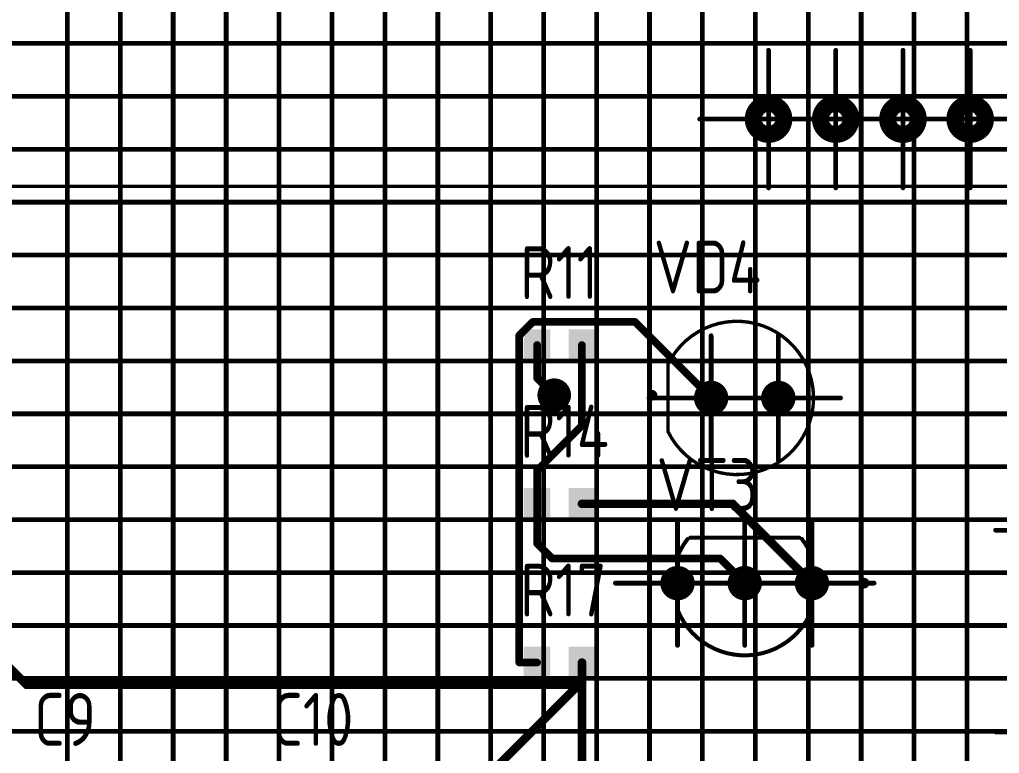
# Model space of a CAD drawing. Header units: millimetres. Extents: x 57 to 898, y 51 to 645.
# Drawn here: x 284.76 to 321.79, y 414.59 to 442.32 of the extents above; entities that cross this region are included whole.
import ezdxf

# ---------------------------------------------------------------- set-up
doc = ezdxf.new("R2010")
doc.units = ezdxf.units.MM
for name, color, linetype in [('Mechanical11', 56, 'Continuous'), ('Mechanical12', 56, 'Continuous'), ('Mechanical7', 56, 'Continuous'), ('Mechanical9', 56, 'Continuous')]:
    doc.layers.add(name, color=color, linetype=linetype)
doc.styles.add('GOST type A', font='gost.TTF', dxfattribs={"oblique": 15, "height": 0.2})

msp = doc.modelspace()

# ---------------------------------------------------------------- hatches: boundary and pattern name
at = {"layer": 'Mechanical12'}
for points in [[(303.811, 429.426), (304.822, 429.426), (304.822, 430.62), (303.811, 430.62)], [(303.811, 429.426), (304.822, 429.426), (304.822, 430.62), (303.811, 430.62)], [(305.508, 429.426), (306.518, 429.426), (306.518, 430.62), (305.508, 430.62)], [(305.508, 429.426), (306.518, 429.426), (306.518, 430.62), (305.508, 430.62)], [(303.811, 423.426), (304.822, 423.426), (304.822, 424.62), (303.811, 424.62)], [(303.811, 423.426), (304.822, 423.426), (304.822, 424.62), (303.811, 424.62)], [(305.508, 423.426), (306.518, 423.426), (306.518, 424.62), (305.508, 424.62)], [(305.508, 423.426), (306.518, 423.426), (306.518, 424.62), (305.508, 424.62)], [(303.811, 417.426), (304.822, 417.426), (304.822, 418.62), (303.811, 418.62)], [(303.811, 417.426), (304.822, 417.426), (304.822, 418.62), (303.811, 418.62)], [(305.508, 417.426), (306.518, 417.426), (306.518, 418.62), (305.508, 418.62)], [(305.508, 417.426), (306.518, 417.426), (306.518, 418.62), (305.508, 418.62)]]:
    msp.add_hatch(color=7, dxfattribs=at).paths.add_polyline_path(points)

# ---------------------------------------------------------------- linework, layer by layer
at = {"layer": 'Mechanical11', "color": 7}
for p, q in [((313.065, 438.563), (313.371, 438.563)), ((313.065, 438.257), (313.065, 438.563)), ((313.347, 438.446), (313.281, 438.347)), ((313.371, 438.563), (313.347, 438.446)), ((315.605, 438.563), (315.911, 438.563)), ((315.605, 438.257), (315.605, 438.563)), ((315.887, 438.446), (315.821, 438.347)), ((315.911, 438.563), (315.887, 438.446)), ((318.145, 438.563), (318.451, 438.563)), ((318.145, 438.257), (318.145, 438.563)), ((318.427, 438.446), (318.361, 438.347)), ((318.451, 438.563), (318.427, 438.446)), ((320.685, 438.563), (320.991, 438.563)), ((320.685, 438.257), (320.685, 438.563)), ((320.967, 438.446), (320.901, 438.347)), ((320.991, 438.563), (320.967, 438.446)), ((313.182, 438.281), (313.065, 438.257)), ((313.281, 438.347), (313.182, 438.281)), ((315.722, 438.281), (315.605, 438.257)), ((315.821, 438.347), (315.722, 438.281)), ((318.262, 438.281), (318.145, 438.257)), ((318.361, 438.347), (318.262, 438.281)), ((320.802, 438.281), (320.685, 438.257)), ((320.901, 438.347), (320.802, 438.281)), ((310.895, 428.023), (310.895, 428.077)), ((310.895, 428.077), (310.933, 428.062)), ((313.435, 428.023), (313.435, 428.077)), ((313.435, 428.077), (313.473, 428.062)), ((310.856, 427.985), (310.841, 428.023)), ((310.841, 428.023), (310.895, 428.023)), ((310.895, 427.969), (310.856, 427.985)), ((310.895, 428.023), (310.949, 428.023)), ((310.895, 427.969), (310.895, 428.023)), ((310.895, 428.023), (310.895, 427.969)), ((310.949, 428.023), (310.895, 428.023)), ((310.933, 427.985), (310.895, 427.969)), ((310.933, 428.062), (310.949, 428.023)), ((310.949, 428.023), (310.933, 427.985)), ((313.396, 427.985), (313.381, 428.023)), ((313.381, 428.023), (313.435, 428.023)), ((313.435, 427.969), (313.396, 427.985)), ((313.435, 428.023), (313.489, 428.023)), ((313.435, 427.969), (313.435, 428.023)), ((313.435, 428.023), (313.435, 427.969)), ((313.489, 428.023), (313.435, 428.023)), ((313.473, 427.985), (313.435, 427.969)), ((313.473, 428.062), (313.489, 428.023)), ((313.489, 428.023), (313.473, 427.985)), ((309.625, 421.023), (309.625, 421.077)), ((309.625, 421.077), (309.663, 421.062)), ((309.663, 421.062), (309.679, 421.023)), ((312.165, 421.023), (312.165, 421.077)), ((312.165, 421.077), (312.203, 421.062)), ((312.203, 421.062), (312.219, 421.023)), ((314.705, 421.023), (314.705, 421.077)), ((314.705, 421.077), (314.743, 421.062)), ((314.743, 421.062), (314.759, 421.023)), ((309.586, 420.985), (309.571, 421.023)), ((309.571, 421.023), (309.625, 421.023)), ((309.625, 420.969), (309.586, 420.985)), ((309.625, 421.023), (309.679, 421.023)), ((309.625, 420.969), (309.625, 421.023)), ((309.625, 421.023), (309.625, 420.969)), ((309.679, 421.023), (309.625, 421.023)), ((309.663, 420.985), (309.625, 420.969)), ((309.679, 421.023), (309.663, 420.985)), ((312.126, 420.985), (312.111, 421.023)), ((312.111, 421.023), (312.165, 421.023)), ((312.165, 420.969), (312.126, 420.985)), ((312.165, 421.023), (312.219, 421.023)), ((312.165, 420.969), (312.165, 421.023)), ((312.165, 421.023), (312.165, 420.969)), ((312.219, 421.023), (312.165, 421.023)), ((312.203, 420.985), (312.165, 420.969)), ((312.219, 421.023), (312.203, 420.985)), ((314.666, 420.985), (314.651, 421.023)), ((314.651, 421.023), (314.705, 421.023)), ((314.705, 420.969), (314.666, 420.985)), ((314.705, 421.023), (314.759, 421.023)), ((314.705, 420.969), (314.705, 421.023)), ((314.705, 421.023), (314.705, 420.969)), ((314.759, 421.023), (314.705, 421.023)), ((314.743, 420.985), (314.705, 420.969)), ((314.759, 421.023), (314.743, 420.985))]:
    msp.add_line(p, q, dxfattribs=at)
for points, const_width in [([(305.143, 428.127, 1), (304.787, 428.127, 1)], 0.356), ([(304.698, 428.127, 1), (304.876, 428.127, 1)], 0.178), ([(305.054, 428.127, 1), (305.232, 428.127, 1)], 0.178)]:
    msp.add_lwpolyline(points, format="xyb", close=True, dxfattribs=dict(at, const_width=const_width))
at = {"layer": 'Mechanical12', "color": 7}
for p, q in [((312.848, 438.78), (312.948, 438.846)), ((312.948, 438.846), (313.065, 438.869)), ((313.065, 438.869), (313.065, 438.563)), ((313.065, 438.563), (313.065, 438.869)), ((313.065, 438.869), (313.182, 438.846)), ((313.182, 438.846), (313.281, 438.78)), ((315.388, 438.78), (315.488, 438.846)), ((315.488, 438.846), (315.605, 438.869)), ((315.605, 438.869), (315.605, 438.563)), ((315.605, 438.563), (315.605, 438.869)), ((315.605, 438.869), (315.722, 438.846)), ((315.722, 438.846), (315.821, 438.78)), ((317.928, 438.78), (318.028, 438.846)), ((318.028, 438.846), (318.145, 438.869)), ((318.145, 438.869), (318.145, 438.563)), ((318.145, 438.563), (318.145, 438.869)), ((318.145, 438.869), (318.262, 438.846)), ((318.262, 438.846), (318.361, 438.78)), ((320.468, 438.78), (320.568, 438.846)), ((320.568, 438.846), (320.685, 438.869)), ((320.685, 438.869), (320.685, 438.563)), ((320.685, 438.563), (320.685, 438.869)), ((320.685, 438.869), (320.802, 438.846)), ((320.802, 438.846), (320.901, 438.78)), ((312.759, 438.563), (312.782, 438.68)), ((312.759, 438.563), (313.065, 438.563)), ((312.782, 438.446), (312.759, 438.563)), ((313.065, 438.563), (312.759, 438.563)), ((312.782, 438.68), (312.848, 438.78)), ((312.848, 438.347), (312.782, 438.446)), ((313.065, 438.563), (313.065, 438.257)), ((313.371, 438.563), (313.065, 438.563)), ((313.281, 438.78), (313.347, 438.68)), ((313.347, 438.68), (313.371, 438.563)), ((315.299, 438.563), (315.322, 438.68)), ((315.299, 438.563), (315.605, 438.563)), ((315.322, 438.446), (315.299, 438.563)), ((315.605, 438.563), (315.299, 438.563)), ((315.322, 438.68), (315.388, 438.78)), ((315.388, 438.347), (315.322, 438.446)), ((315.605, 438.563), (315.605, 438.257)), ((315.911, 438.563), (315.605, 438.563)), ((315.821, 438.78), (315.887, 438.68)), ((315.887, 438.68), (315.911, 438.563)), ((317.839, 438.563), (317.862, 438.68)), ((317.839, 438.563), (318.145, 438.563)), ((317.862, 438.446), (317.839, 438.563)), ((318.145, 438.563), (317.839, 438.563)), ((317.862, 438.68), (317.928, 438.78)), ((317.928, 438.347), (317.862, 438.446)), ((318.145, 438.563), (318.145, 438.257)), ((318.451, 438.563), (318.145, 438.563)), ((318.361, 438.78), (318.427, 438.68)), ((318.427, 438.68), (318.451, 438.563)), ((320.379, 438.563), (320.402, 438.68)), ((320.379, 438.563), (320.685, 438.563)), ((320.402, 438.446), (320.379, 438.563)), ((320.685, 438.563), (320.379, 438.563)), ((320.402, 438.68), (320.468, 438.78)), ((320.468, 438.347), (320.402, 438.446)), ((320.685, 438.563), (320.685, 438.257)), ((320.991, 438.563), (320.685, 438.563)), ((320.901, 438.78), (320.967, 438.68)), ((320.967, 438.68), (320.991, 438.563)), ((312.948, 438.281), (312.848, 438.347)), ((313.065, 438.257), (312.948, 438.281)), ((315.488, 438.281), (315.388, 438.347)), ((315.605, 438.257), (315.488, 438.281)), ((318.028, 438.281), (317.928, 438.347)), ((318.145, 438.257), (318.028, 438.281)), ((320.568, 438.281), (320.468, 438.347)), ((320.685, 438.257), (320.568, 438.281)), ((310.856, 428.062), (310.895, 428.077)), ((310.895, 428.077), (310.895, 428.023)), ((313.396, 428.062), (313.435, 428.077)), ((313.435, 428.077), (313.435, 428.023)), ((310.841, 428.023), (310.856, 428.062)), ((310.895, 428.023), (310.841, 428.023)), ((313.381, 428.023), (313.396, 428.062)), ((313.435, 428.023), (313.381, 428.023)), ((309.571, 421.023), (309.586, 421.062)), ((309.586, 421.062), (309.625, 421.077)), ((309.625, 421.077), (309.625, 421.023)), ((312.111, 421.023), (312.126, 421.062)), ((312.126, 421.062), (312.165, 421.077)), ((312.165, 421.077), (312.165, 421.023)), ((314.651, 421.023), (314.666, 421.062)), ((314.666, 421.062), (314.705, 421.077)), ((314.705, 421.077), (314.705, 421.023)), ((309.625, 421.023), (309.571, 421.023)), ((312.165, 421.023), (312.111, 421.023)), ((314.705, 421.023), (314.651, 421.023))]:
    msp.add_line(p, q, dxfattribs=at)
for points, const_width in [([(313.665, 438.563, 1), (312.465, 438.563, 1)], 0.6), ([(313.665, 438.563, 1), (312.465, 438.563, 1)], 0.6), ([(316.205, 438.563, 1), (315.005, 438.563, 1)], 0.6), ([(316.205, 438.563, 1), (315.005, 438.563, 1)], 0.6), ([(318.745, 438.563, 1), (317.545, 438.563, 1)], 0.6), ([(318.745, 438.563, 1), (317.545, 438.563, 1)], 0.6), ([(321.285, 438.563, 1), (320.085, 438.563, 1)], 0.6), ([(321.285, 438.563, 1), (320.085, 438.563, 1)], 0.6), ([(312.315, 438.563, 1), (312.615, 438.563, 1)], 0.3), ([(312.315, 438.563, 1), (312.615, 438.563, 1)], 0.3), ([(313.515, 438.563, 1), (313.815, 438.563, 1)], 0.3), ([(313.515, 438.563, 1), (313.815, 438.563, 1)], 0.3), ([(314.855, 438.563, 1), (315.155, 438.563, 1)], 0.3), ([(314.855, 438.563, 1), (315.155, 438.563, 1)], 0.3), ([(316.055, 438.563, 1), (316.355, 438.563, 1)], 0.3), ([(316.055, 438.563, 1), (316.355, 438.563, 1)], 0.3), ([(317.395, 438.563, 1), (317.695, 438.563, 1)], 0.3), ([(317.395, 438.563, 1), (317.695, 438.563, 1)], 0.3), ([(318.595, 438.563, 1), (318.895, 438.563, 1)], 0.3), ([(318.595, 438.563, 1), (318.895, 438.563, 1)], 0.3), ([(319.935, 438.563, 1), (320.235, 438.563, 1)], 0.3), ([(319.935, 438.563, 1), (320.235, 438.563, 1)], 0.3), ([(321.135, 438.563, 1), (321.435, 438.563, 1)], 0.3), ([(321.135, 438.563, 1), (321.435, 438.563, 1)], 0.3), ([(304.08, 430.895, 1), (304.225, 430.895, 1)], 0.145), ([(304.08, 430.895, 1), (304.225, 430.895, 1)], 0.145), ([(307.95, 430.895, 1), (308.095, 430.895, 1)], 0.145), ([(307.95, 430.895, 1), (308.095, 430.895, 1)], 0.145), ([(303.572, 430.387, 1), (303.717, 430.387, 1)], 0.145), ([(303.572, 430.387, 1), (303.717, 430.387, 1)], 0.145), ([(304.244, 430.023, 1), (304.389, 430.023, 1)], 0.145), ([(305.94, 430.023, 1), (306.085, 430.023, 1)], 0.145), ([(309.233, 429.293, 1), (309.296, 429.293, 1)], 0.0635), ([(309.233, 429.293, 1), (309.296, 429.293, 1)], 0.0635), ([(304.244, 428.775, 1), (304.389, 428.775, 1)], 0.145), ([(304.244, 428.775, 1), (304.389, 428.775, 1)], 0.145), ([(305.46, 428.127, 1), (304.47, 428.127, 1)], 0.279), ([(311.245, 428.023, 1), (310.545, 428.023, 1)], 0.6), ([(311.245, 428.023, 1), (310.545, 428.023, 1)], 0.6), ([(313.785, 428.023, 1), (313.085, 428.023, 1)], 0.6), ([(313.785, 428.023, 1), (313.085, 428.023, 1)], 0.6), ([(304.4, 428.127, 1), (304.539, 428.127, 1)], 0.14), ([(304.892, 428.127, 1), (305.037, 428.127, 1)], 0.145), ([(305.39, 428.127, 1), (305.53, 428.127, 1)], 0.14), ([(308.765, 428.123, 1), (308.565, 428.123, 1)], 0.2), ([(308.515, 428.123, 1), (308.615, 428.123, 1)], 0.1), ([(308.715, 428.123, 1), (308.815, 428.123, 1)], 0.1), ([(310.395, 428.023, 1), (310.695, 428.023, 1)], 0.3), ([(310.395, 428.023, 1), (310.695, 428.023, 1)], 0.3), ([(310.822, 428.023, 1), (310.967, 428.023, 1)], 0.145), ([(311.095, 428.023, 1), (311.395, 428.023, 1)], 0.3), ([(311.095, 428.023, 1), (311.395, 428.023, 1)], 0.3), ([(312.935, 428.023, 1), (313.235, 428.023, 1)], 0.3), ([(312.935, 428.023, 1), (313.235, 428.023, 1)], 0.3), ([(313.635, 428.023, 1), (313.935, 428.023, 1)], 0.3), ([(313.635, 428.023, 1), (313.935, 428.023, 1)], 0.3), ([(305.94, 426.978, 1), (306.085, 426.978, 1)], 0.145), ([(305.94, 426.978, 1), (306.085, 426.978, 1)], 0.145), ([(309.233, 426.753, 1), (309.296, 426.753, 1)], 0.0635), ([(309.233, 426.753, 1), (309.296, 426.753, 1)], 0.0635), ([(304.244, 425.281, 1), (304.389, 425.281, 1)], 0.145), ([(304.244, 425.281, 1), (304.389, 425.281, 1)], 0.145), ([(304.244, 424.023, 1), (304.389, 424.023, 1)], 0.145), ([(304.244, 424.023, 1), (304.389, 424.023, 1)], 0.145), ([(305.932, 424.023, 1), (306.094, 424.023, 1)], 0.161), ([(311.624, 424.023, 1), (311.785, 424.023, 1)], 0.161), ([(311.624, 424.023, 1), (311.785, 424.023, 1)], 0.161), ([(304.244, 422.527, 1), (304.389, 422.527, 1)], 0.145), ([(304.244, 422.527, 1), (304.389, 422.527, 1)], 0.145), ([(309.962, 422.688, 1), (310.039, 422.688, 1)], 0.0762), ([(310.063, 422.738, 1), (310.139, 422.738, 1)], 0.0762), ([(314.19, 422.738, 1), (314.266, 422.738, 1)], 0.0762), ([(314.291, 422.688, 1), (314.367, 422.688, 1)], 0.0762), ([(304.816, 421.955, 1), (304.961, 421.955, 1)], 0.145), ([(304.816, 421.955, 1), (304.961, 421.955, 1)], 0.145), ([(309.583, 422.016, 1), (309.659, 422.016, 1)], 0.0762), ([(311.161, 421.955, 1), (311.306, 421.955, 1)], 0.145), ([(311.161, 421.955, 1), (311.306, 421.955, 1)], 0.145), ([(314.67, 422.016, 1), (314.746, 422.016, 1)], 0.0762), ([(309.975, 421.023, 1), (309.275, 421.023, 1)], 0.6), ([(309.975, 421.023, 1), (309.275, 421.023, 1)], 0.6), ([(312.515, 421.023, 1), (311.815, 421.023, 1)], 0.6), ([(312.515, 421.023, 1), (311.815, 421.023, 1)], 0.6), ([(315.055, 421.023, 1), (314.355, 421.023, 1)], 0.6), ([(315.055, 421.023, 1), (314.355, 421.023, 1)], 0.6), ([(309.125, 421.023, 1), (309.425, 421.023, 1)], 0.3), ([(309.125, 421.023, 1), (309.425, 421.023, 1)], 0.3), ([(309.825, 421.023, 1), (310.125, 421.023, 1)], 0.3), ([(309.825, 421.023, 1), (310.125, 421.023, 1)], 0.3), ([(311.665, 421.023, 1), (311.965, 421.023, 1)], 0.3), ([(311.665, 421.023, 1), (311.965, 421.023, 1)], 0.3), ([(312.092, 421.023, 1), (312.237, 421.023, 1)], 0.145), ([(312.365, 421.023, 1), (312.665, 421.023, 1)], 0.3), ([(312.365, 421.023, 1), (312.665, 421.023, 1)], 0.3), ([(314.205, 421.023, 1), (314.505, 421.023, 1)], 0.3), ([(314.205, 421.023, 1), (314.505, 421.023, 1)], 0.3), ([(314.624, 421.023, 1), (314.785, 421.023, 1)], 0.161), ([(314.905, 421.023, 1), (315.205, 421.023, 1)], 0.3), ([(314.905, 421.023, 1), (315.205, 421.023, 1)], 0.3), ([(316.8, 421.023, 1), (316.546, 421.023, 1)], 0.152), ([(316.508, 421.023, 1), (316.584, 421.023, 1)], 0.0762), ([(316.762, 421.023, 1), (316.838, 421.023, 1)], 0.0762), ([(309.583, 420.03, 1), (309.659, 420.03, 1)], 0.0762), ([(314.67, 420.03, 1), (314.746, 420.03, 1)], 0.0762), ([(303.572, 418.023, 1), (303.717, 418.023, 1)], 0.145), ([(303.572, 418.023, 1), (303.717, 418.023, 1)], 0.145), ([(304.244, 418.023, 1), (304.389, 418.023, 1)], 0.145), ([(305.932, 418.023, 1), (306.094, 418.023, 1)], 0.161), ([(284.945, 417.179, 1), (285.107, 417.179, 1)], 0.161), ([(284.945, 417.179, 1), (285.107, 417.179, 1)], 0.161), ([(305.805, 417.179, 1), (305.967, 417.179, 1)], 0.161), ([(305.805, 417.179, 1), (305.967, 417.179, 1)], 0.161), ([(305.805, 417.179, 1), (305.967, 417.179, 1)], 0.161), ([(305.932, 417.306, 1), (306.094, 417.306, 1)], 0.161), ([(305.932, 417.306, 1), (306.094, 417.306, 1)], 0.161), ([(305.932, 417.306, 1), (306.094, 417.306, 1)], 0.161)]:
    msp.add_lwpolyline(points, format="xyb", close=True, dxfattribs=dict(at, const_width=const_width))
for points, const_width in [([(269.165, 436.023), (355.165, 436.023)], 0.127), ([(303.644, 430.387), (304.152, 430.895)], 0.29), ([(304.152, 430.895), (308.023, 430.895)], 0.29), ([(308.023, 430.895), (310.895, 428.023)], 0.29), ([(303.644, 418.023), (303.644, 430.387)], 0.29), ([(304.317, 428.775), (304.317, 430.023)], 0.29), ([(306.013, 426.978), (306.013, 430.023)], 0.29), ([(309.265, 426.753), (309.265, 429.293)], 0.127), ([(304.317, 428.775), (304.965, 428.127)], 0.29), ([(304.317, 425.281), (306.013, 426.978)], 0.29), ([(304.317, 424.023), (304.317, 425.281)], 0.29), ([(304.317, 422.527), (304.317, 424.023)], 0.29), ([(306.013, 424.023), (311.705, 424.023)], 0.323), ([(311.705, 424.023), (314.705, 421.023)], 0.323), ([(304.317, 422.527), (304.889, 421.955)], 0.29), ([(310.101, 422.738), (314.228, 422.738)], 0.152), ([(304.889, 421.955), (311.233, 421.955)], 0.29), ([(311.233, 421.955), (312.165, 421.023)], 0.29), ([(284.182, 418.023), (285.026, 417.179)], 0.323), ([(303.644, 418.023), (304.317, 418.023)], 0.29), ([(306.013, 417.306), (306.013, 418.023)], 0.323), ([(285.026, 417.179), (305.886, 417.179)], 0.323), ([(302.849, 414.143), (305.886, 417.179)], 0.323), ([(305.886, 417.179), (306.013, 417.306)], 0.323), ([(306.013, 409.89), (306.013, 417.306)], 0.323)]:
    msp.add_lwpolyline(points, dxfattribs=dict(at, const_width=const_width))
for points, const_width in [([(309.265, 429.293, -4.331476), (309.265, 426.753)], 0.127), ([(309.621, 422.016, -0.070993), (310.001, 422.688)], 0.152), ([(314.329, 422.688, -0.070993), (314.708, 422.016)], 0.152), ([(314.708, 420.03, -0.683065), (309.621, 420.03)], 0.152)]:
    msp.add_lwpolyline(points, format="xyb", dxfattribs=dict(at, const_width=const_width))
at = {"layer": 'Mechanical7', "color": 7, "const_width": 0.18}
for points in [[(313.065, 435.963), (313.065, 441.163)], [(315.605, 435.963), (315.605, 441.163)], [(318.145, 435.963), (318.145, 441.163)], [(320.685, 435.963), (320.685, 441.163)], [(313.065, 436.263), (313.065, 440.863)], [(315.605, 436.263), (315.605, 440.863)], [(318.145, 436.263), (318.145, 440.863)], [(320.685, 436.263), (320.685, 440.863)], [(310.465, 438.563), (315.665, 438.563)], [(310.765, 438.563), (315.365, 438.563)], [(313.005, 438.563), (318.205, 438.563)], [(313.305, 438.563), (317.905, 438.563)], [(315.545, 438.563), (320.745, 438.563)], [(315.845, 438.563), (320.445, 438.563)], [(318.085, 438.563), (323.285, 438.563)], [(318.385, 438.563), (322.985, 438.563)], [(320.625, 438.563), (325.825, 438.563)], [(320.925, 438.563), (325.525, 438.563)], [(310.895, 425.673), (310.895, 430.373)], [(313.435, 425.673), (313.435, 430.373)], [(310.895, 425.973), (310.895, 430.073)], [(313.435, 425.973), (313.435, 430.073)], [(308.545, 428.023), (313.245, 428.023)], [(308.845, 428.023), (312.945, 428.023)], [(311.085, 428.023), (315.785, 428.023)], [(311.385, 428.023), (315.485, 428.023)], [(309.625, 418.673), (309.625, 423.373)], [(312.165, 418.673), (312.165, 423.373)], [(314.705, 418.673), (314.705, 423.373)], [(309.625, 418.973), (309.625, 423.073)], [(312.165, 418.973), (312.165, 423.073)], [(314.705, 418.973), (314.705, 423.073)], [(321.645, 423.023), (326.445, 423.023)], [(307.275, 421.023), (311.975, 421.023)], [(307.575, 421.023), (311.675, 421.023)], [(309.815, 421.023), (314.515, 421.023)], [(310.115, 421.023), (314.215, 421.023)], [(312.355, 421.023), (317.055, 421.023)], [(312.655, 421.023), (316.755, 421.023)], [(321.645, 415.403), (326.445, 415.403)]]:
    msp.add_lwpolyline(points, dxfattribs=at)
at = {"layer": 'Mechanical7', "color": 7, "const_width": 0.09}
for points in [[(313.02, 441.163, 1), (313.11, 441.163, 1)], [(315.56, 441.163, 1), (315.65, 441.163, 1)], [(318.1, 441.163, 1), (318.19, 441.163, 1)], [(320.64, 441.163, 1), (320.73, 441.163, 1)], [(313.02, 440.863, 1), (313.11, 440.863, 1)], [(315.56, 440.863, 1), (315.65, 440.863, 1)], [(318.1, 440.863, 1), (318.19, 440.863, 1)], [(320.64, 440.863, 1), (320.73, 440.863, 1)], [(310.42, 438.563, 1), (310.51, 438.563, 1)], [(310.72, 438.563, 1), (310.81, 438.563, 1)], [(312.96, 438.563, 1), (313.05, 438.563, 1)], [(313.26, 438.563, 1), (313.35, 438.563, 1)], [(315.32, 438.563, 1), (315.41, 438.563, 1)], [(315.5, 438.563, 1), (315.59, 438.563, 1)], [(315.62, 438.563, 1), (315.71, 438.563, 1)], [(315.8, 438.563, 1), (315.89, 438.563, 1)], [(317.86, 438.563, 1), (317.95, 438.563, 1)], [(318.04, 438.563, 1), (318.13, 438.563, 1)], [(318.16, 438.563, 1), (318.25, 438.563, 1)], [(318.34, 438.563, 1), (318.43, 438.563, 1)], [(320.4, 438.563, 1), (320.49, 438.563, 1)], [(320.58, 438.563, 1), (320.67, 438.563, 1)], [(320.7, 438.563, 1), (320.79, 438.563, 1)], [(320.88, 438.563, 1), (320.97, 438.563, 1)], [(313.02, 436.263, 1), (313.11, 436.263, 1)], [(315.56, 436.263, 1), (315.65, 436.263, 1)], [(318.1, 436.263, 1), (318.19, 436.263, 1)], [(320.64, 436.263, 1), (320.73, 436.263, 1)], [(313.02, 435.963, 1), (313.11, 435.963, 1)], [(315.56, 435.963, 1), (315.65, 435.963, 1)], [(318.1, 435.963, 1), (318.19, 435.963, 1)], [(320.64, 435.963, 1), (320.73, 435.963, 1)], [(310.85, 430.373, 1), (310.94, 430.373, 1)], [(313.39, 430.373, 1), (313.48, 430.373, 1)], [(310.85, 430.073, 1), (310.94, 430.073, 1)], [(313.39, 430.073, 1), (313.48, 430.073, 1)], [(308.5, 428.023, 1), (308.59, 428.023, 1)], [(308.8, 428.023, 1), (308.89, 428.023, 1)], [(311.04, 428.023, 1), (311.13, 428.023, 1)], [(311.34, 428.023, 1), (311.43, 428.023, 1)], [(312.9, 428.023, 1), (312.99, 428.023, 1)], [(313.2, 428.023, 1), (313.29, 428.023, 1)], [(315.44, 428.023, 1), (315.53, 428.023, 1)], [(315.74, 428.023, 1), (315.83, 428.023, 1)], [(310.85, 425.973, 1), (310.94, 425.973, 1)], [(313.39, 425.973, 1), (313.48, 425.973, 1)], [(310.85, 425.673, 1), (310.94, 425.673, 1)], [(313.39, 425.673, 1), (313.48, 425.673, 1)], [(309.58, 423.373, 1), (309.67, 423.373, 1)], [(312.12, 423.373, 1), (312.21, 423.373, 1)], [(314.66, 423.373, 1), (314.75, 423.373, 1)], [(309.58, 423.073, 1), (309.67, 423.073, 1)], [(312.12, 423.073, 1), (312.21, 423.073, 1)], [(314.66, 423.073, 1), (314.75, 423.073, 1)], [(321.6, 423.023, 1), (321.69, 423.023, 1)], [(307.23, 421.023, 1), (307.32, 421.023, 1)], [(307.53, 421.023, 1), (307.62, 421.023, 1)], [(309.77, 421.023, 1), (309.86, 421.023, 1)], [(310.07, 421.023, 1), (310.16, 421.023, 1)], [(311.63, 421.023, 1), (311.72, 421.023, 1)], [(311.93, 421.023, 1), (312.02, 421.023, 1)], [(312.31, 421.023, 1), (312.4, 421.023, 1)], [(312.61, 421.023, 1), (312.7, 421.023, 1)], [(314.17, 421.023, 1), (314.26, 421.023, 1)], [(314.47, 421.023, 1), (314.56, 421.023, 1)], [(316.71, 421.023, 1), (316.8, 421.023, 1)], [(317.01, 421.023, 1), (317.1, 421.023, 1)], [(309.58, 418.973, 1), (309.67, 418.973, 1)], [(312.12, 418.973, 1), (312.21, 418.973, 1)], [(314.66, 418.973, 1), (314.75, 418.973, 1)], [(309.58, 418.673, 1), (309.67, 418.673, 1)], [(312.12, 418.673, 1), (312.21, 418.673, 1)], [(314.66, 418.673, 1), (314.75, 418.673, 1)], [(321.6, 415.403, 1), (321.69, 415.403, 1)]]:
    msp.add_lwpolyline(points, format="xyb", close=True, dxfattribs=at)
at = {"layer": 'Mechanical9', "color": 7, "const_width": 0.18}
for points in [[(286.565, 337.423), (286.565, 518.023)], [(288.565, 337.423), (288.565, 518.023)], [(290.565, 337.423), (290.565, 518.023)], [(292.565, 337.423), (292.565, 518.023)], [(294.565, 337.423), (294.565, 518.023)], [(296.565, 337.423), (296.565, 518.023)], [(298.565, 337.423), (298.565, 518.023)], [(300.565, 337.423), (300.565, 518.023)], [(302.565, 337.423), (302.565, 518.023)], [(304.565, 337.423), (304.565, 518.023)], [(306.565, 337.423), (306.565, 518.023)], [(308.565, 337.423), (308.565, 518.023)], [(310.565, 337.423), (310.565, 518.023)], [(312.565, 337.423), (312.565, 518.023)], [(314.565, 337.423), (314.565, 518.023)], [(316.565, 337.423), (316.565, 518.023)], [(318.565, 337.423), (318.565, 518.023)], [(320.565, 337.423), (320.565, 518.023)], [(252.565, 441.423), (373.665, 441.423)], [(252.565, 439.423), (373.665, 439.423)], [(252.565, 437.423), (373.665, 437.423)], [(252.565, 435.423), (373.665, 435.423)], [(252.565, 433.423), (373.665, 433.423)], [(252.565, 431.423), (373.665, 431.423)], [(252.565, 429.423), (373.665, 429.423)], [(252.565, 427.423), (373.665, 427.423)], [(252.565, 425.423), (373.665, 425.423)], [(252.565, 423.423), (373.665, 423.423)], [(252.565, 421.423), (373.665, 421.423)], [(252.565, 419.423), (373.665, 419.423)], [(252.565, 417.423), (373.665, 417.423)], [(252.565, 415.423), (373.665, 415.423)]]:
    msp.add_lwpolyline(points, dxfattribs=at)

# ---------------------------------------------------------------- texts
at = {"layer": 'Mechanical7', "color": 7, "style": 'GOST type A'}
for s, p in [('R11', (303.679, 431.763)), ('VD4', (308.723, 431.973)), ('R14', (303.679, 425.763)), ('VT3', (308.835, 423.751)), ('R17', (303.679, 419.763)), ('C9', (285.307, 414.871)), ('C10', (294.307, 414.871))]:
    msp.add_text(s, height=2, dxfattribs=at).set_placement(p)

doc.saveas('drawing.dxf')
